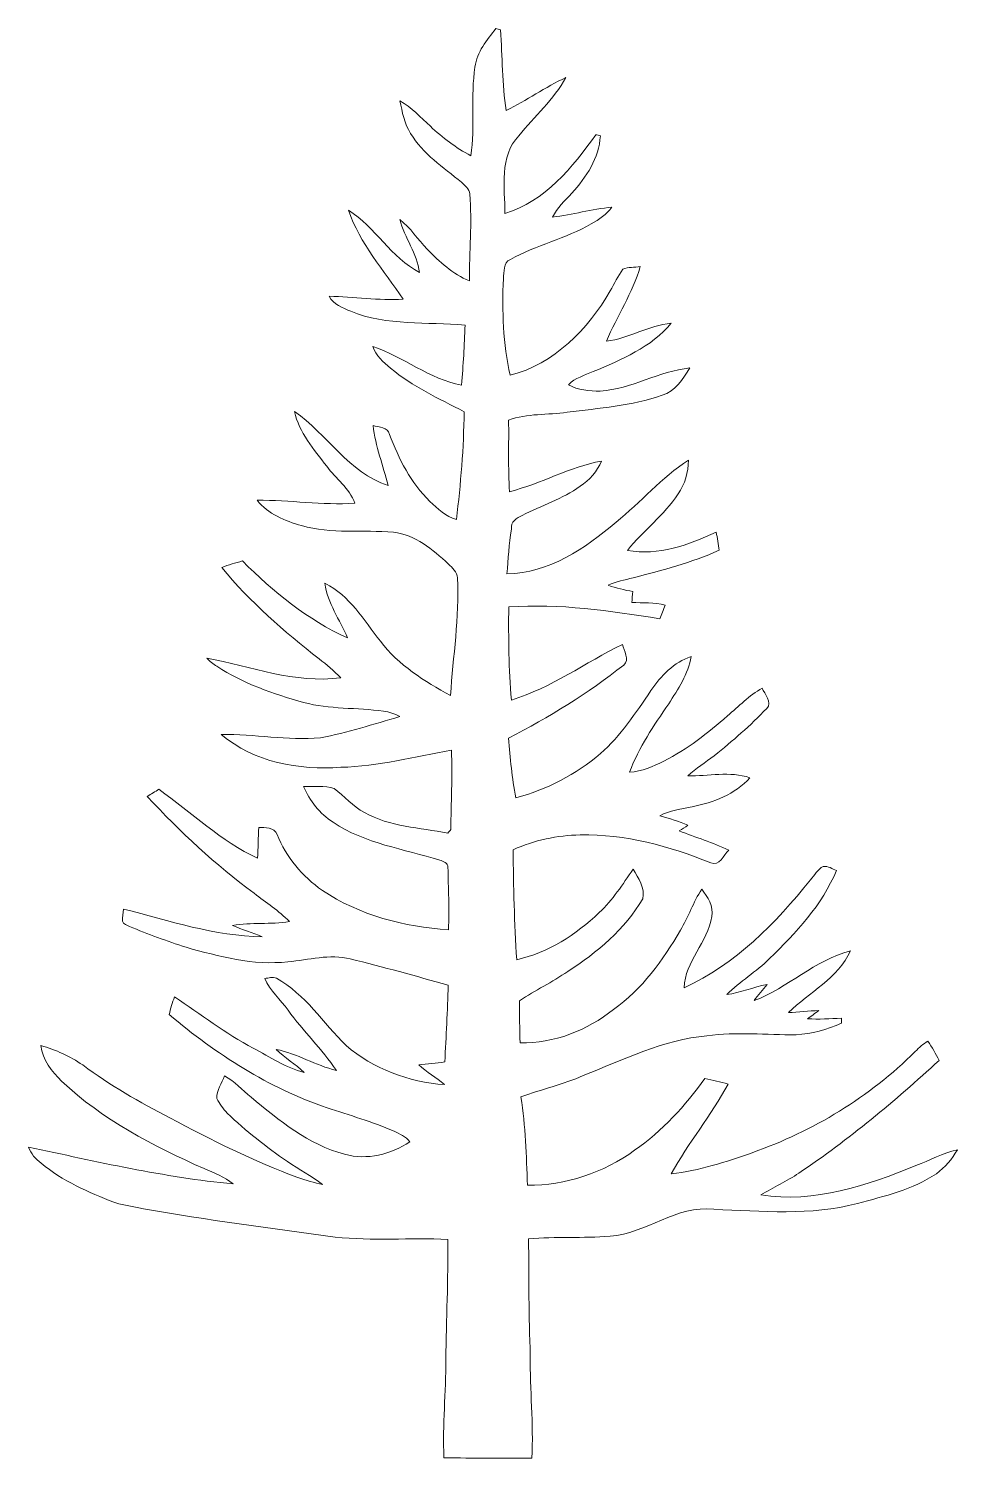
# Model space of a CAD drawing. Header units: centimetres. Extents: x -10.5 to 10.5, y -16.2 to 16.2.
import ezdxf

# ---------------------------------------------------------------- set-up
doc = ezdxf.new("R2010")
doc.units = ezdxf.units.CM
doc.header["$MEASUREMENT"] = 0
doc.layers.add('Layer 1', color=7, linetype='Continuous')

msp = doc.modelspace()

# ---------------------------------------------------------------- linework, layer by layer
at = {"layer": 'Layer 1', "color": 8, "lineweight": 9}
msp.add_open_spline([(-0.40869, 15.34583), (-0.36777, 15.68732), (-0.13952, 15.95755), (0.06756, 16.21719), (0.06756, 16.21719), (0.09225, 16.20943), (0.142, 16.19426), (0.16669, 16.1865), (0.16669, 16.1865), (0.21784, 15.57831), (0.20056, 14.96166), (0.29933, 14.35841), (0.29933, 14.35841), (0.76465, 14.58348), (1.1841, 14.89216), (1.65506, 15.10665), (1.65506, 15.10665), (1.37672, 14.60959), (0.94245, 14.22576), (0.5865, 13.78655), (0.5865, 13.78655), (0.14235, 13.323), (0.26335, 12.60263), (0.27217, 12.02337), (0.27217, 12.02337), (1.18022, 12.29607), (1.80358, 13.07042), (2.33416, 13.81054), (2.33416, 13.81054), (2.35956, 13.80384), (2.41071, 13.79044), (2.43611, 13.78373), (2.43611, 13.78373), (2.40895, 13.27926), (2.12002, 12.84358), (1.78629, 12.48304), (1.78629, 12.48304), (1.63319, 12.30947), (1.45045, 12.15355), (1.35167, 11.93976), (1.35167, 11.93976), (1.80287, 11.99938), (2.24526, 12.1158), (2.69752, 12.16801), (2.69752, 12.16801), (2.58569, 11.99515), (2.40401, 11.88896), (2.22938, 11.78983), (2.22938, 11.78983), (1.65153, 11.44623), (0.97808, 11.31076), (0.39423, 10.97985), (0.39423, 10.97985), (0.2182, 10.91071), (0.25947, 10.69657), (0.23548, 10.54382), (0.23548, 10.54382), (0.2055, 9.81216), (0.22419, 9.06745), (0.38788, 8.35095), (0.38788, 8.35095), (1.38906, 8.60848), (2.15706, 9.39694), (2.66083, 10.26724), (2.66083, 10.26724), (2.75502, 10.43164), (2.83828, 10.60309), (2.94764, 10.75831), (2.94764, 10.75831), (3.07111, 10.80841), (3.2101, 10.79994), (3.34098, 10.81864), (3.34098, 10.81864), (3.16812, 10.21856), (2.81076, 9.69645), (2.57405, 9.12319), (2.57405, 9.12319), (3.08451, 9.19233), (3.53501, 9.4802), (4.04689, 9.53594), (4.04689, 9.53594), (3.59498, 8.9856), (2.91024, 8.70797), (2.27136, 8.43562), (2.27136, 8.43562), (2.08157, 8.34637), (1.86038, 8.29627), (1.71256, 8.13823), (1.71256, 8.13823), (1.92705, 8.0077), (2.18952, 7.99818), (2.43364, 7.99253), (2.43364, 7.99253), (3.14308, 8.04192), (3.76502, 8.4462), (4.47023, 8.51711), (4.47023, 8.51711), (4.31253, 8.26664), (4.14003, 7.99359), (3.84122, 7.89799), (3.84122, 7.89799), (3.14484, 7.66304), (2.40683, 7.60236), (1.68152, 7.51346), (1.68152, 7.51346), (1.24019, 7.45137), (0.7777, 7.48841), (0.35331, 7.33319), (0.35331, 7.33319), (0.3646, 6.79238), (0.33567, 6.24946), (0.37765, 5.70936), (0.37765, 5.70936), (1.08744, 5.89562), (1.73761, 6.26921), (2.46186, 6.40609), (2.46186, 6.40609), (2.36273, 6.1722), (2.19516, 5.96935), (1.97785, 5.836), (1.97785, 5.836), (1.57886, 5.54284), (1.10014, 5.39962), (0.66481, 5.17419), (0.66481, 5.17419), (0.54346, 5.11069), (0.39388, 5.0292), (0.41822, 4.86022), (0.41822, 4.86022), (0.36636, 4.52332), (0.34026, 4.18359), (0.31627, 3.84387), (0.31627, 3.84387), (1.26383, 3.8668), (2.0985, 4.42066), (2.79312, 5.01967), (2.79312, 5.01967), (3.35298, 5.47088), (3.82535, 6.03462), (4.43424, 6.42338), (4.43424, 6.42338), (4.43318, 6.15244), (4.35769, 5.88116), (4.19965, 5.65926), (4.19965, 5.65926), (3.88708, 5.17384), (3.40413, 4.83411), (3.05382, 4.38009), (3.05382, 4.38009), (3.75268, 4.25309), (4.43848, 4.50074), (5.06219, 4.79249), (5.06219, 4.79249), (5.10064, 4.65808), (5.11546, 4.51944), (5.13204, 4.38079), (5.13204, 4.38079), (4.50586, 4.1028), (3.84087, 3.92571), (3.17871, 3.75708), (3.17871, 3.75708), (2.98927, 3.70699), (2.79065, 3.67947), (2.61603, 3.58669), (2.61603, 3.58669), (2.7963, 3.52002), (2.98503, 3.48192), (3.17306, 3.44346), (3.17306, 3.44346), (3.16636, 3.36232), (3.15825, 3.28083), (3.14943, 3.19969), (3.14943, 3.19969), (3.40131, 3.18488), (3.66095, 3.20393), (3.90755, 3.13549), (3.90755, 3.13549), (3.87086, 3.03142), (3.83099, 2.92841), (3.7869, 2.82751), (3.7869, 2.82751), (2.65448, 3.00814), (1.50689, 3.17923), (0.3579, 3.09492), (0.3579, 3.09492), (0.34908, 2.39077), (0.35719, 1.68557), (0.41822, 0.98354), (0.41822, 0.98354), (1.32204, 1.26365), (2.09603, 1.82845), (2.936, 2.24719), (2.936, 2.24719), (2.97092, 2.10079), (3.10674, 1.905), (2.96669, 1.778), (2.96669, 1.778), (2.15636, 1.13559), (1.26947, 0.59267), (0.35155, 0.11747), (0.35155, 0.11747), (0.38788, -0.33373), (0.43163, -0.78634), (0.51841, -1.23155), (0.51841, -1.23155), (1.2215, -1.04775), (1.88436, -0.7052), (2.43611, -0.23213), (2.43611, -0.23213), (2.89543, 0.17639), (3.24185, 0.69144), (3.5837, 1.19733), (3.5837, 1.19733), (3.81053, 1.52929), (4.10581, 1.84256), (4.49704, 1.97167), (4.49704, 1.97167), (4.43495, 1.57198), (4.19753, 1.23225), (3.98692, 0.89817), (3.98692, 0.89817), (3.65178, 0.40675), (3.30712, -0.08855), (3.10074, -0.65088), (3.10074, -0.65088), (3.37908, -0.64523), (3.63308, -0.51717), (3.88003, -0.40287), (3.88003, -0.40287), (4.40426, -0.12876), (4.87945, 0.23072), (5.31971, 0.62442), (5.31971, 0.62442), (5.57618, 0.84102), (5.81431, 1.0855), (6.10711, 1.25483), (6.10711, 1.25483), (6.16462, 1.12465), (6.35053, 0.93592), (6.21118, 0.79269), (6.21118, 0.79269), (5.84183, 0.40711), (5.43966, 0.05397), (5.02197, -0.27799), (5.02197, -0.27799), (4.82441, -0.43498), (4.60287, -0.56127), (4.41872, -0.73484), (4.41872, -0.73484), (4.88862, -0.74824), (5.37087, -0.62442), (5.82983, -0.77929), (5.82983, -0.77929), (5.49505, -1.1557), (5.00292, -1.33985), (4.52032, -1.43651), (4.52032, -1.43651), (4.27267, -1.49437), (4.00915, -1.51483), (3.78513, -1.64465), (3.78513, -1.64465), (3.99892, -1.71168), (4.22293, -1.75436), (4.42401, -1.85843), (4.42401, -1.85843), (4.35769, -1.90041), (4.29137, -1.94275), (4.22575, -1.98543), (4.22575, -1.98543), (4.59934, -2.13289), (4.9874, -2.24719), (5.34935, -2.42358), (5.34935, -2.42358), (5.23081, -2.53153), (5.13874, -2.79294), (4.94189, -2.70722), (4.94189, -2.70722), (4.00103, -2.33292), (3.00232, -2.05387), (1.98103, -2.07716), (1.98103, -2.07716), (1.45786, -2.08315), (0.9368, -2.19745), (0.4595, -2.41088), (0.4595, -2.41088), (0.45879, -3.24379), (0.48631, -4.0767), (0.53746, -4.9082), (0.53746, -4.9082), (1.25007, -4.74768), (1.88719, -4.34058), (2.40965, -3.83928), (2.40965, -3.83928), (2.71586, -3.55283), (2.94376, -3.19723), (3.17871, -2.85362), (3.17871, -2.85362), (3.29936, -3.05506), (3.45493, -3.27978), (3.39919, -3.5239), (3.39919, -3.5239), (2.99491, -4.21605), (2.36379, -4.74274), (1.69669, -5.17243), (1.69669, -5.17243), (1.34532, -5.4169), (0.95621, -5.60105), (0.60167, -5.84059), (0.60167, -5.84059), (0.60308, -6.15844), (0.60519, -6.477), (0.61437, -6.79556), (0.61437, -6.79556), (1.3866, -6.80685), (2.1366, -6.51334), (2.73562, -6.03638), (2.73562, -6.03638), (3.3872, -5.58024), (3.85357, -4.9149), (4.25433, -4.24004), (4.25433, -4.24004), (4.4353, -3.93947), (4.54325, -3.59975), (4.73834, -3.30835), (4.73834, -3.30835), (4.87063, -3.48791), (5.00856, -3.69147), (4.96835, -3.92818), (4.96835, -3.92818), (4.87239, -4.51026), (4.35663, -4.94101), (4.33688, -5.54602), (4.33688, -5.54602), (5.49822, -5.01579), (6.4158, -4.07882), (7.20496, -3.09668), (7.20496, -3.09668), (7.29703, -2.99191), (7.36688, -2.8568), (7.49459, -2.79012), (7.49459, -2.79012), (7.60113, -2.78059), (7.69814, -2.84621), (7.79657, -2.87973), (7.79657, -2.87973), (7.47166, -3.66254), (6.87829, -4.30177), (6.27433, -4.88174), (6.27433, -4.88174), (5.97341, -5.17984), (5.60688, -5.40138), (5.30525, -5.69842), (5.30525, -5.69842), (5.61816, -5.6575), (5.91026, -5.53085), (6.21859, -5.46947), (6.21859, -5.46947), (6.12793, -5.59682), (6.01257, -5.70442), (5.92755, -5.83565), (5.92755, -5.83565), (6.69484, -5.53967), (7.30409, -4.91984), (8.11054, -4.70641), (8.11054, -4.70641), (7.82973, -5.32836), (7.17638, -5.64938), (6.7026, -6.10376), (6.7026, -6.10376), (6.93403, -6.10341), (7.16404, -6.06848), (7.39546, -6.06072), (7.39546, -6.06072), (7.31044, -6.12493), (7.22119, -6.18314), (7.13758, -6.24875), (7.13758, -6.24875), (7.3937, -6.26039), (7.65052, -6.25122), (7.90628, -6.23111), (7.90628, -6.23111), (7.90734, -6.26039), (7.90946, -6.31931), (7.91051, -6.34859), (7.91051, -6.34859), (7.58137, -6.48406), (7.2353, -6.59553), (6.87758, -6.60965), (6.87758, -6.60965), (6.20378, -6.61529), (5.52644, -6.53803), (4.85581, -6.63152), (4.85581, -6.63152), (3.86521, -6.72747), (2.96104, -7.17127), (2.04947, -7.53639), (2.04947, -7.53639), (1.5905, -7.73324), (1.10296, -7.85036), (0.63412, -8.0197), (0.63412, -8.0197), (0.73678, -8.68292), (0.75795, -9.35355), (0.78052, -10.02312), (0.78052, -10.02312), (1.64836, -10.03265), (2.51407, -9.73949), (3.21469, -9.23008), (3.21469, -9.23008), (3.84193, -8.79052), (4.36545, -8.21972), (4.81101, -7.59989), (4.81101, -7.59989), (4.9874, -7.63623), (5.15991, -7.68315), (5.33524, -7.72795), (5.33524, -7.72795), (4.95388, -8.43703), (4.43248, -9.06039), (4.04336, -9.76489), (4.04336, -9.76489), (4.67695, -9.69751), (5.28514, -9.49149), (5.88451, -9.28511), (5.88451, -9.28511), (7.26281, -8.79828), (8.54622, -8.0257), (9.58198, -6.99029), (9.58198, -6.99029), (9.66841, -6.89963), (9.76401, -6.81849), (9.87161, -6.75464), (9.87161, -6.75464), (9.95874, -6.89751), (10.05611, -7.03827), (10.12349, -7.19349), (10.12349, -7.19349), (9.11878, -8.11107), (8.07456, -8.99019), (6.94249, -9.7476), (6.94249, -9.7476), (6.66944, -9.9381), (6.36253, -10.06969), (6.08066, -10.24396), (6.08066, -10.24396), (7.29774, -10.43834), (8.48554, -10.0263), (9.59785, -9.57968), (9.59785, -9.57968), (9.91323, -9.46397), (10.20604, -9.28264), (10.53941, -9.22091), (10.53941, -9.22091), (10.41665, -9.42975), (10.26107, -9.62237), (10.06105, -9.76136), (10.06105, -9.76136), (9.52518, -10.12437), (8.88524, -10.27007), (8.2707, -10.43905), (8.2707, -10.43905), (7.20743, -10.7188), (6.09794, -10.61508), (5.01386, -10.56922), (5.01386, -10.56922), (4.16049, -10.4641), (3.48174, -11.12132), (2.65554, -11.18094), (2.65554, -11.18094), (2.04065, -11.22998), (1.42258, -11.18694), (0.80804, -11.23738), (0.80804, -11.23738), (0.8158, -12.12039), (0.80839, -13.00409), (0.84685, -13.88674), (0.84685, -13.88674), (0.8352, -14.66391), (0.92269, -15.44073), (0.88283, -16.21719), (0.88283, -16.21719), (0.21678, -16.21578), (-0.44961, -16.22108), (-1.1153, -16.2045), (-1.1153, -16.2045), (-1.14317, -15.46154), (-1.0698, -14.72036), (-1.07121, -13.97811), (-1.07121, -13.97811), (-1.05604, -13.06936), (-1.01794, -12.16131), (-1.0264, -11.25255), (-1.0264, -11.25255), (-1.87801, -11.21234), (-2.7342, -11.28995), (-3.58299, -11.19999), (-3.58299, -11.19999), (-5.03396, -11.00596), (-6.48494, -10.8077), (-7.92815, -10.56076), (-7.92815, -10.56076), (-8.22836, -10.49973), (-8.53669, -10.4581), (-8.81715, -10.32828), (-8.81715, -10.32828), (-9.395, -10.08451), (-9.98096, -9.81498), (-10.42687, -9.36096), (-10.42687, -9.36096), (-10.47803, -9.30204), (-10.5066, -9.22796), (-10.53941, -9.15882), (-10.53941, -9.15882), (-9.00236, -9.4869), (-7.46389, -9.84391), (-5.89685, -9.9949), (-5.89685, -9.9949), (-6.087, -9.83051), (-6.32936, -9.75148), (-6.55408, -9.64706), (-6.55408, -9.64706), (-7.71154, -9.13342), (-8.85984, -8.53899), (-9.7894, -7.6641), (-9.7894, -7.6641), (-10.00672, -7.44255), (-10.2272, -7.17691), (-10.25825, -6.85553), (-10.25825, -6.85553), (-9.9217, -6.95043), (-9.59996, -7.09718), (-9.31139, -7.29544), (-9.31139, -7.29544), (-8.68909, -7.75123), (-8.02234, -8.14458), (-7.33513, -8.49454), (-7.33513, -8.49454), (-6.39215, -8.99971), (-5.42942, -9.47314), (-4.42789, -9.85167), (-4.42789, -9.85167), (-4.24409, -9.91376), (-4.05712, -9.96774), (-3.86732, -10.00901), (-3.86732, -10.00901), (-4.11991, -9.81569), (-4.40002, -9.66435), (-4.6639, -9.48866), (-4.6639, -9.48866), (-5.14332, -9.15211), (-5.61287, -8.79722), (-6.03056, -8.38553), (-6.03056, -8.38553), (-6.12651, -8.28922), (-6.19989, -8.17174), (-6.2708, -8.05744), (-6.2708, -8.05744), (-6.26904, -7.86836), (-6.16461, -7.70749), (-6.09018, -7.54133), (-6.09018, -7.54133), (-5.86299, -7.66516), (-5.69154, -7.86306), (-5.49116, -8.02323), (-5.49116, -8.02323), (-4.85757, -8.5591), (-4.18447, -9.10061), (-3.36814, -9.3218), (-3.36814, -9.3218), (-2.85732, -9.45762), (-2.31687, -9.33062), (-1.88824, -9.0357), (-1.88824, -9.0357), (-1.97714, -8.91858), (-2.11896, -8.86072), (-2.24666, -8.79898), (-2.24666, -8.79898), (-2.73949, -8.5845), (-3.25667, -8.43386), (-3.76643, -8.26735), (-3.76643, -8.26735), (-5.09252, -7.82108), (-6.27997, -7.04497), (-7.34924, -6.15386), (-7.34924, -6.15386), (-7.31784, -6.01592), (-7.27727, -5.88081), (-7.22577, -5.74922), (-7.22577, -5.74922), (-6.6398, -6.15174), (-6.06866, -6.57966), (-5.44001, -6.9148), (-5.44001, -6.9148), (-5.06359, -7.11412), (-4.69988, -7.35753), (-4.28254, -7.46372), (-4.28254, -7.46372), (-4.48645, -7.27992), (-4.72034, -7.13317), (-4.91719, -6.94161), (-4.91719, -6.94161), (-4.44341, -7.04286), (-4.02219, -7.30285), (-3.5537, -7.42068), (-3.5537, -7.42068), (-3.88249, -6.93632), (-4.30406, -6.52463), (-4.65084, -6.05402), (-4.65084, -6.05402), (-4.82159, -5.81025), (-5.06254, -5.61305), (-5.1793, -5.33365), (-5.1793, -5.33365), (-5.09252, -5.32095), (-4.99939, -5.29308), (-4.91366, -5.32941), (-4.91366, -5.32941), (-4.2582, -5.6896), (-3.85321, -6.33977), (-3.33463, -6.85447), (-3.33463, -6.85447), (-2.71127, -7.37764), (-1.9154, -7.68879), (-1.10366, -7.73959), (-1.10366, -7.73959), (-1.28922, -7.57767), (-1.50654, -7.45702), (-1.6861, -7.2891), (-1.6861, -7.2891), (-1.4896, -7.26758), (-1.29064, -7.25558), (-1.09414, -7.22701), (-1.09414, -7.22701), (-1.06486, -6.64563), (-1.03311, -6.0646), (-1.01441, -5.48287), (-1.01441, -5.48287), (-1.75419, -5.27967), (-2.4922, -5.06906), (-3.23797, -4.89056), (-3.23797, -4.89056), (-3.70681, -4.76426), (-4.18377, -4.91878), (-4.65367, -4.95371), (-4.65367, -4.95371), (-5.43965, -5.04366), (-6.21682, -4.83447), (-6.96683, -4.62527), (-6.96683, -4.62527), (-7.4011, -4.48522), (-7.82902, -4.32611), (-8.25059, -4.15184), (-8.25059, -4.15184), (-8.30915, -4.12256), (-8.38288, -4.10069), (-8.41004, -4.03507), (-8.41004, -4.03507), (-8.4171, -3.94229), (-8.39523, -3.85022), (-8.38288, -3.7592), (-8.38288, -3.7592), (-7.34677, -4.0192), (-6.31631, -4.37445), (-5.2361, -4.38538), (-5.2361, -4.38538), (-5.46012, -4.29683), (-5.68942, -4.22205), (-5.91202, -4.13068), (-5.91202, -4.13068), (-5.48516, -4.0573), (-5.04772, -4.11198), (-4.62086, -4.04213), (-4.62086, -4.04213), (-4.86004, -3.79589), (-5.15073, -3.61068), (-5.41955, -3.40043), (-5.41955, -3.40043), (-6.30008, -2.75273), (-7.10371, -2.00378), (-7.84525, -1.20262), (-7.84525, -1.20262), (-7.75776, -1.14759), (-7.66956, -1.09291), (-7.58137, -1.03928), (-7.58137, -1.03928), (-6.84406, -1.57092), (-6.17237, -2.21403), (-5.34476, -2.60668), (-5.34476, -2.60668), (-5.33276, -2.37243), (-5.32465, -2.13889), (-5.31759, -1.905), (-5.31759, -1.905), (-5.17119, -1.91382), (-4.96058, -1.89689), (-4.90026, -2.06587), (-4.90026, -2.06587), (-4.68859, -2.57563), (-4.32911, -3.02225), (-3.87191, -3.3334), (-3.87191, -3.3334), (-3.03124, -3.90208), (-2.01277, -4.16066), (-1.00982, -4.2284), (-1.00982, -4.2284), (-0.99077, -3.75532), (-1.01476, -3.28119), (-1.02147, -2.80846), (-1.02147, -2.80846), (-1.01335, -2.71039), (-1.13647, -2.67194), (-1.20597, -2.65113), (-1.20597, -2.65113), (-2.02089, -2.39148), (-2.90706, -2.27577), (-3.6299, -1.78717), (-3.6299, -1.78717), (-3.92941, -1.59138), (-4.16401, -1.30775), (-4.29736, -0.97578), (-4.29736, -0.97578), (-4.07194, -0.99977), (-3.82252, -0.93169), (-3.60803, -1.02588), (-3.60803, -1.02588), (-3.36426, -1.18886), (-3.18188, -1.43263), (-2.91518, -1.56598), (-2.91518, -1.56598), (-2.34121, -1.89724), (-1.6607, -1.90359), (-1.02782, -2.03694), (-1.02782, -2.03694), (-1.00383, -2.00907), (-0.97949, -1.9812), (-0.95479, -1.95368), (-0.95479, -1.95368), (-0.95797, -1.35431), (-0.91634, -0.75495), (-0.94315, -0.15628), (-0.94315, -0.15628), (-1.77782, -0.2981), (-2.60226, -0.52211), (-3.45352, -0.54222), (-3.45352, -0.54222), (-4.40072, -0.6096), (-5.42872, -0.43145), (-6.16638, 0.20602), (-6.16638, 0.20602), (-5.41496, 0.2099), (-4.66742, 0.06138), (-3.9153, 0.13017), (-3.9153, 0.13017), (-3.30323, 0.23883), (-2.71268, 0.44168), (-2.11472, 0.60713), (-2.11472, 0.60713), (-2.22761, 0.67592), (-2.35638, 0.71579), (-2.48796, 0.72919), (-2.48796, 0.72919), (-3.08945, 0.81668), (-3.70822, 0.76941), (-4.29948, 0.93027), (-4.29948, 0.93027), (-4.98492, 1.1236), (-5.66825, 1.35961), (-6.26974, 1.74942), (-6.26974, 1.74942), (-6.353, 1.80128), (-6.42849, 1.86478), (-6.49728, 1.93463), (-6.49728, 1.93463), (-5.49081, 1.74766), (-4.49774, 1.34726), (-3.45457, 1.48943), (-3.45457, 1.48943), (-3.60556, 1.64677), (-3.77454, 1.78506), (-3.9467, 1.9177), (-3.9467, 1.9177), (-4.74186, 2.54176), (-5.51621, 3.2064), (-6.15474, 3.9938), (-6.15474, 3.9938), (-6.00057, 4.04954), (-5.84323, 4.09434), (-5.68554, 4.13949), (-5.68554, 4.13949), (-4.98528, 3.44382), (-4.20775, 2.8), (-3.30182, 2.39289), (-3.30182, 2.39289), (-3.47539, 2.80529), (-3.75796, 3.17747), (-3.81476, 3.63255), (-3.81476, 3.63255), (-3.25102, 3.35668), (-2.93317, 2.794), (-2.55605, 2.32128), (-2.55605, 2.32128), (-2.14612, 1.77624), (-1.55416, 1.40829), (-0.96432, 1.0862), (-0.96432, 1.0862), (-0.90505, 1.97485), (-0.76323, 2.86067), (-0.80768, 3.75356), (-0.80768, 3.75356), (-0.81615, 3.88867), (-0.92445, 3.98498), (-1.01476, 4.07317), (-1.01476, 4.07317), (-1.36684, 4.39808), (-1.76477, 4.73216), (-2.25795, 4.79319), (-2.25795, 4.79319), (-2.95222, 4.84964), (-3.66695, 4.74274), (-4.34534, 4.94136), (-4.34534, 4.94136), (-4.71611, 5.04825), (-5.10734, 5.20382), (-5.35146, 5.51744), (-5.35146, 5.51744), (-4.61345, 5.52309), (-3.87685, 5.39821), (-3.13637, 5.45077), (-3.13637, 5.45077), (-3.25914, 5.79085), (-3.56676, 6.00498), (-3.77384, 6.28897), (-3.77384, 6.28897), (-4.06488, 6.66679), (-4.40108, 7.05238), (-4.50585, 7.5311), (-4.50585, 7.5311), (-3.76572, 7.01922), (-3.27536, 6.13727), (-2.38213, 5.85047), (-2.38213, 5.85047), (-2.49608, 6.30308), (-2.664, 6.74405), (-2.72327, 7.20972), (-2.72327, 7.20972), (-2.59274, 7.17903), (-2.38425, 7.18009), (-2.3465, 7.01146), (-2.3465, 7.01146), (-2.14365, 6.4523), (-1.86002, 5.91044), (-1.43316, 5.48887), (-1.43316, 5.48887), (-1.25677, 5.32165), (-1.06874, 5.14809), (-0.82991, 5.07753), (-0.82991, 5.07753), (-0.73395, 5.88892), (-0.66234, 6.7063), (-0.65528, 7.52334), (-0.65528, 7.52334), (-1.22749, 7.82532), (-1.82545, 8.09449), (-2.32639, 8.51147), (-2.32639, 8.51147), (-2.4869, 8.64905), (-2.65589, 8.79757), (-2.72538, 9.00359), (-2.72538, 9.00359), (-2.02759, 8.77535), (-1.44833, 8.25888), (-0.71137, 8.13012), (-0.71137, 8.13012), (-0.67786, 8.58238), (-0.64717, 9.03464), (-0.63517, 9.48796), (-0.63517, 9.48796), (-1.49877, 9.56839), (-2.40506, 9.4682), (-3.22668, 9.80299), (-3.22668, 9.80299), (-3.41189, 9.88236), (-3.62038, 9.95856), (-3.71986, 10.1473), (-3.71986, 10.1473), (-3.1593, 10.1219), (-2.59874, 10.04782), (-2.03676, 10.07921), (-2.03676, 10.07921), (-2.47597, 10.73432), (-3.02207, 11.34075), (-3.28207, 12.09745), (-3.28207, 12.09745), (-2.66682, 11.71293), (-2.31475, 11.02289), (-1.6667, 10.68105), (-1.6667, 10.68105), (-1.72914, 11.11074), (-2.00042, 11.47163), (-2.11614, 11.88544), (-2.11614, 11.88544), (-1.86954, 11.70058), (-1.71009, 11.42965), (-1.49348, 11.21445), (-1.49348, 11.21445), (-1.21267, 10.93082), (-0.91493, 10.63942), (-0.53499, 10.49655), (-0.53499, 10.49655), (-0.54028, 11.15342), (-0.46972, 11.81029), (-0.52934, 12.46611), (-0.52934, 12.46611), (-0.53499, 12.58217), (-0.64152, 12.65625), (-0.71596, 12.73104), (-0.71596, 12.73104), (-1.12483, 13.07147), (-1.59402, 13.37063), (-1.86849, 13.84018), (-1.86849, 13.84018), (-2.01559, 14.05925), (-2.06075, 14.32525), (-2.11084, 14.5796), (-2.11084, 14.5796), (-1.84591, 14.4332), (-1.64624, 14.20001), (-1.42187, 14.00175), (-1.42187, 14.00175), (-1.14776, 13.73893), (-0.83802, 13.51492), (-0.505, 13.33253), (-0.505, 13.33253), (-0.39775, 13.99893), (-0.5117, 14.67979), (-0.40869, 15.34583)], degree=3, knots=[0, 0, 0, 0, 0.00425532, 0.00425532, 0.00425532, 0.00425532, 0.00851064, 0.00851064, 0.00851064, 0.00851064, 0.01276596, 0.01276596, 0.01276596, 0.01276596, 0.01702128, 0.01702128, 0.01702128, 0.01702128, 0.0212766, 0.0212766, 0.0212766, 0.0212766, 0.02553191, 0.02553191, 0.02553191, 0.02553191, 0.02978723, 0.02978723, 0.02978723, 0.02978723, 0.03404255, 0.03404255, 0.03404255, 0.03404255, 0.03829787, 0.03829787, 0.03829787, 0.03829787, 0.04255319, 0.04255319, 0.04255319, 0.04255319, 0.04680851, 0.04680851, 0.04680851, 0.04680851, 0.05106383, 0.05106383, 0.05106383, 0.05106383, 0.05531915, 0.05531915, 0.05531915, 0.05531915, 0.05957447, 0.05957447, 0.05957447, 0.05957447, 0.06382979, 0.06382979, 0.06382979, 0.06382979, 0.06808511, 0.06808511, 0.06808511, 0.06808511, 0.07234043, 0.07234043, 0.07234043, 0.07234043, 0.07659574, 0.07659574, 0.07659574, 0.07659574, 0.08085106, 0.08085106, 0.08085106, 0.08085106, 0.08510638, 0.08510638, 0.08510638, 0.08510638, 0.0893617, 0.0893617, 0.0893617, 0.0893617, 0.09361702, 0.09361702, 0.09361702, 0.09361702, 0.09787234, 0.09787234, 0.09787234, 0.09787234, 0.10212766, 0.10212766, 0.10212766, 0.10212766, 0.10638298, 0.10638298, 0.10638298, 0.10638298, 0.1106383, 0.1106383, 0.1106383, 0.1106383, 0.11489362, 0.11489362, 0.11489362, 0.11489362, 0.11914894, 0.11914894, 0.11914894, 0.11914894, 0.12340426, 0.12340426, 0.12340426, 0.12340426, 0.12765957, 0.12765957, 0.12765957, 0.12765957, 0.13191489, 0.13191489, 0.13191489, 0.13191489, 0.13617021, 0.13617021, 0.13617021, 0.13617021, 0.14042553, 0.14042553, 0.14042553, 0.14042553, 0.14468085, 0.14468085, 0.14468085, 0.14468085, 0.14893617, 0.14893617, 0.14893617, 0.14893617, 0.15319149, 0.15319149, 0.15319149, 0.15319149, 0.15744681, 0.15744681, 0.15744681, 0.15744681, 0.16170213, 0.16170213, 0.16170213, 0.16170213, 0.16595745, 0.16595745, 0.16595745, 0.16595745, 0.17021277, 0.17021277, 0.17021277, 0.17021277, 0.17446809, 0.17446809, 0.17446809, 0.17446809, 0.1787234, 0.1787234, 0.1787234, 0.1787234, 0.18297872, 0.18297872, 0.18297872, 0.18297872, 0.18723404, 0.18723404, 0.18723404, 0.18723404, 0.19148936, 0.19148936, 0.19148936, 0.19148936, 0.19574468, 0.19574468, 0.19574468, 0.19574468, 0.2, 0.2, 0.2, 0.2, 0.20425532, 0.20425532, 0.20425532, 0.20425532, 0.20851064, 0.20851064, 0.20851064, 0.20851064, 0.21276596, 0.21276596, 0.21276596, 0.21276596, 0.21702128, 0.21702128, 0.21702128, 0.21702128, 0.2212766, 0.2212766, 0.2212766, 0.2212766, 0.22553191, 0.22553191, 0.22553191, 0.22553191, 0.22978723, 0.22978723, 0.22978723, 0.22978723, 0.23404255, 0.23404255, 0.23404255, 0.23404255, 0.23829787, 0.23829787, 0.23829787, 0.23829787, 0.24255319, 0.24255319, 0.24255319, 0.24255319, 0.24680851, 0.24680851, 0.24680851, 0.24680851, 0.25106383, 0.25106383, 0.25106383, 0.25106383, 0.25531915, 0.25531915, 0.25531915, 0.25531915, 0.25957447, 0.25957447, 0.25957447, 0.25957447, 0.26382979, 0.26382979, 0.26382979, 0.26382979, 0.26808511, 0.26808511, 0.26808511, 0.26808511, 0.27234043, 0.27234043, 0.27234043, 0.27234043, 0.27659574, 0.27659574, 0.27659574, 0.27659574, 0.28085106, 0.28085106, 0.28085106, 0.28085106, 0.28510638, 0.28510638, 0.28510638, 0.28510638, 0.2893617, 0.2893617, 0.2893617, 0.2893617, 0.29361702, 0.29361702, 0.29361702, 0.29361702, 0.29787234, 0.29787234, 0.29787234, 0.29787234, 0.30212766, 0.30212766, 0.30212766, 0.30212766, 0.30638298, 0.30638298, 0.30638298, 0.30638298, 0.3106383, 0.3106383, 0.3106383, 0.3106383, 0.31489362, 0.31489362, 0.31489362, 0.31489362, 0.31914894, 0.31914894, 0.31914894, 0.31914894, 0.32340426, 0.32340426, 0.32340426, 0.32340426, 0.32765957, 0.32765957, 0.32765957, 0.32765957, 0.33191489, 0.33191489, 0.33191489, 0.33191489, 0.33617021, 0.33617021, 0.33617021, 0.33617021, 0.34042553, 0.34042553, 0.34042553, 0.34042553, 0.34468085, 0.34468085, 0.34468085, 0.34468085, 0.34893617, 0.34893617, 0.34893617, 0.34893617, 0.35319149, 0.35319149, 0.35319149, 0.35319149, 0.35744681, 0.35744681, 0.35744681, 0.35744681, 0.36170213, 0.36170213, 0.36170213, 0.36170213, 0.36595745, 0.36595745, 0.36595745, 0.36595745, 0.37021277, 0.37021277, 0.37021277, 0.37021277, 0.37446809, 0.37446809, 0.37446809, 0.37446809, 0.3787234, 0.3787234, 0.3787234, 0.3787234, 0.38297872, 0.38297872, 0.38297872, 0.38297872, 0.38723404, 0.38723404, 0.38723404, 0.38723404, 0.39148936, 0.39148936, 0.39148936, 0.39148936, 0.39574468, 0.39574468, 0.39574468, 0.39574468, 0.4, 0.4, 0.4, 0.4, 0.40425532, 0.40425532, 0.40425532, 0.40425532, 0.40851064, 0.40851064, 0.40851064, 0.40851064, 0.41276596, 0.41276596, 0.41276596, 0.41276596, 0.41702128, 0.41702128, 0.41702128, 0.41702128, 0.4212766, 0.4212766, 0.4212766, 0.4212766, 0.42553191, 0.42553191, 0.42553191, 0.42553191, 0.42978723, 0.42978723, 0.42978723, 0.42978723, 0.43404255, 0.43404255, 0.43404255, 0.43404255, 0.43829787, 0.43829787, 0.43829787, 0.43829787, 0.44255319, 0.44255319, 0.44255319, 0.44255319, 0.44680851, 0.44680851, 0.44680851, 0.44680851, 0.45106383, 0.45106383, 0.45106383, 0.45106383, 0.45531915, 0.45531915, 0.45531915, 0.45531915, 0.45957447, 0.45957447, 0.45957447, 0.45957447, 0.46382979, 0.46382979, 0.46382979, 0.46382979, 0.46808511, 0.46808511, 0.46808511, 0.46808511, 0.47234043, 0.47234043, 0.47234043, 0.47234043, 0.47659574, 0.47659574, 0.47659574, 0.47659574, 0.48085106, 0.48085106, 0.48085106, 0.48085106, 0.48510638, 0.48510638, 0.48510638, 0.48510638, 0.4893617, 0.4893617, 0.4893617, 0.4893617, 0.49361702, 0.49361702, 0.49361702, 0.49361702, 0.49787234, 0.49787234, 0.49787234, 0.49787234, 0.50212766, 0.50212766, 0.50212766, 0.50212766, 0.50638298, 0.50638298, 0.50638298, 0.50638298, 0.5106383, 0.5106383, 0.5106383, 0.5106383, 0.51489362, 0.51489362, 0.51489362, 0.51489362, 0.51914894, 0.51914894, 0.51914894, 0.51914894, 0.52340426, 0.52340426, 0.52340426, 0.52340426, 0.52765957, 0.52765957, 0.52765957, 0.52765957, 0.53191489, 0.53191489, 0.53191489, 0.53191489, 0.53617021, 0.53617021, 0.53617021, 0.53617021, 0.54042553, 0.54042553, 0.54042553, 0.54042553, 0.54468085, 0.54468085, 0.54468085, 0.54468085, 0.54893617, 0.54893617, 0.54893617, 0.54893617, 0.55319149, 0.55319149, 0.55319149, 0.55319149, 0.55744681, 0.55744681, 0.55744681, 0.55744681, 0.56170213, 0.56170213, 0.56170213, 0.56170213, 0.56595745, 0.56595745, 0.56595745, 0.56595745, 0.57021277, 0.57021277, 0.57021277, 0.57021277, 0.57446809, 0.57446809, 0.57446809, 0.57446809, 0.5787234, 0.5787234, 0.5787234, 0.5787234, 0.58297872, 0.58297872, 0.58297872, 0.58297872, 0.58723404, 0.58723404, 0.58723404, 0.58723404, 0.59148936, 0.59148936, 0.59148936, 0.59148936, 0.59574468, 0.59574468, 0.59574468, 0.59574468, 0.6, 0.6, 0.6, 0.6, 0.60425532, 0.60425532, 0.60425532, 0.60425532, 0.60851064, 0.60851064, 0.60851064, 0.60851064, 0.61276596, 0.61276596, 0.61276596, 0.61276596, 0.61702128, 0.61702128, 0.61702128, 0.61702128, 0.6212766, 0.6212766, 0.6212766, 0.6212766, 0.62553191, 0.62553191, 0.62553191, 0.62553191, 0.62978723, 0.62978723, 0.62978723, 0.62978723, 0.63404255, 0.63404255, 0.63404255, 0.63404255, 0.63829787, 0.63829787, 0.63829787, 0.63829787, 0.64255319, 0.64255319, 0.64255319, 0.64255319, 0.64680851, 0.64680851, 0.64680851, 0.64680851, 0.65106383, 0.65106383, 0.65106383, 0.65106383, 0.65531915, 0.65531915, 0.65531915, 0.65531915, 0.65957447, 0.65957447, 0.65957447, 0.65957447, 0.66382979, 0.66382979, 0.66382979, 0.66382979, 0.66808511, 0.66808511, 0.66808511, 0.66808511, 0.67234043, 0.67234043, 0.67234043, 0.67234043, 0.67659574, 0.67659574, 0.67659574, 0.67659574, 0.68085106, 0.68085106, 0.68085106, 0.68085106, 0.68510638, 0.68510638, 0.68510638, 0.68510638, 0.6893617, 0.6893617, 0.6893617, 0.6893617, 0.69361702, 0.69361702, 0.69361702, 0.69361702, 0.69787234, 0.69787234, 0.69787234, 0.69787234, 0.70212766, 0.70212766, 0.70212766, 0.70212766, 0.70638298, 0.70638298, 0.70638298, 0.70638298, 0.7106383, 0.7106383, 0.7106383, 0.7106383, 0.71489362, 0.71489362, 0.71489362, 0.71489362, 0.71914894, 0.71914894, 0.71914894, 0.71914894, 0.72340426, 0.72340426, 0.72340426, 0.72340426, 0.72765957, 0.72765957, 0.72765957, 0.72765957, 0.73191489, 0.73191489, 0.73191489, 0.73191489, 0.73617021, 0.73617021, 0.73617021, 0.73617021, 0.74042553, 0.74042553, 0.74042553, 0.74042553, 0.74468085, 0.74468085, 0.74468085, 0.74468085, 0.74893617, 0.74893617, 0.74893617, 0.74893617, 0.75319149, 0.75319149, 0.75319149, 0.75319149, 0.75744681, 0.75744681, 0.75744681, 0.75744681, 0.76170213, 0.76170213, 0.76170213, 0.76170213, 0.76595745, 0.76595745, 0.76595745, 0.76595745, 0.77021277, 0.77021277, 0.77021277, 0.77021277, 0.77446809, 0.77446809, 0.77446809, 0.77446809, 0.7787234, 0.7787234, 0.7787234, 0.7787234, 0.78297872, 0.78297872, 0.78297872, 0.78297872, 0.78723404, 0.78723404, 0.78723404, 0.78723404, 0.79148936, 0.79148936, 0.79148936, 0.79148936, 0.79574468, 0.79574468, 0.79574468, 0.79574468, 0.8, 0.8, 0.8, 0.8, 0.80425532, 0.80425532, 0.80425532, 0.80425532, 0.80851064, 0.80851064, 0.80851064, 0.80851064, 0.81276596, 0.81276596, 0.81276596, 0.81276596, 0.81702128, 0.81702128, 0.81702128, 0.81702128, 0.8212766, 0.8212766, 0.8212766, 0.8212766, 0.82553191, 0.82553191, 0.82553191, 0.82553191, 0.82978723, 0.82978723, 0.82978723, 0.82978723, 0.83404255, 0.83404255, 0.83404255, 0.83404255, 0.83829787, 0.83829787, 0.83829787, 0.83829787, 0.84255319, 0.84255319, 0.84255319, 0.84255319, 0.84680851, 0.84680851, 0.84680851, 0.84680851, 0.85106383, 0.85106383, 0.85106383, 0.85106383, 0.85531915, 0.85531915, 0.85531915, 0.85531915, 0.85957447, 0.85957447, 0.85957447, 0.85957447, 0.86382979, 0.86382979, 0.86382979, 0.86382979, 0.86808511, 0.86808511, 0.86808511, 0.86808511, 0.87234043, 0.87234043, 0.87234043, 0.87234043, 0.87659574, 0.87659574, 0.87659574, 0.87659574, 0.88085106, 0.88085106, 0.88085106, 0.88085106, 0.88510638, 0.88510638, 0.88510638, 0.88510638, 0.8893617, 0.8893617, 0.8893617, 0.8893617, 0.89361702, 0.89361702, 0.89361702, 0.89361702, 0.89787234, 0.89787234, 0.89787234, 0.89787234, 0.90212766, 0.90212766, 0.90212766, 0.90212766, 0.90638298, 0.90638298, 0.90638298, 0.90638298, 0.9106383, 0.9106383, 0.9106383, 0.9106383, 0.91489362, 0.91489362, 0.91489362, 0.91489362, 0.91914894, 0.91914894, 0.91914894, 0.91914894, 0.92340426, 0.92340426, 0.92340426, 0.92340426, 0.92765957, 0.92765957, 0.92765957, 0.92765957, 0.93191489, 0.93191489, 0.93191489, 0.93191489, 0.93617021, 0.93617021, 0.93617021, 0.93617021, 0.94042553, 0.94042553, 0.94042553, 0.94042553, 0.94468085, 0.94468085, 0.94468085, 0.94468085, 0.94893617, 0.94893617, 0.94893617, 0.94893617, 0.95319149, 0.95319149, 0.95319149, 0.95319149, 0.95744681, 0.95744681, 0.95744681, 0.95744681, 0.96170213, 0.96170213, 0.96170213, 0.96170213, 0.96595745, 0.96595745, 0.96595745, 0.96595745, 0.97021277, 0.97021277, 0.97021277, 0.97021277, 0.97446809, 0.97446809, 0.97446809, 0.97446809, 0.9787234, 0.9787234, 0.9787234, 0.9787234, 0.98297872, 0.98297872, 0.98297872, 0.98297872, 0.98723404, 0.98723404, 0.98723404, 0.98723404, 0.99148936, 0.99148936, 0.99148936, 0.99148936, 1, 1, 1, 1], dxfattribs=at)

doc.saveas('drawing.dxf')
